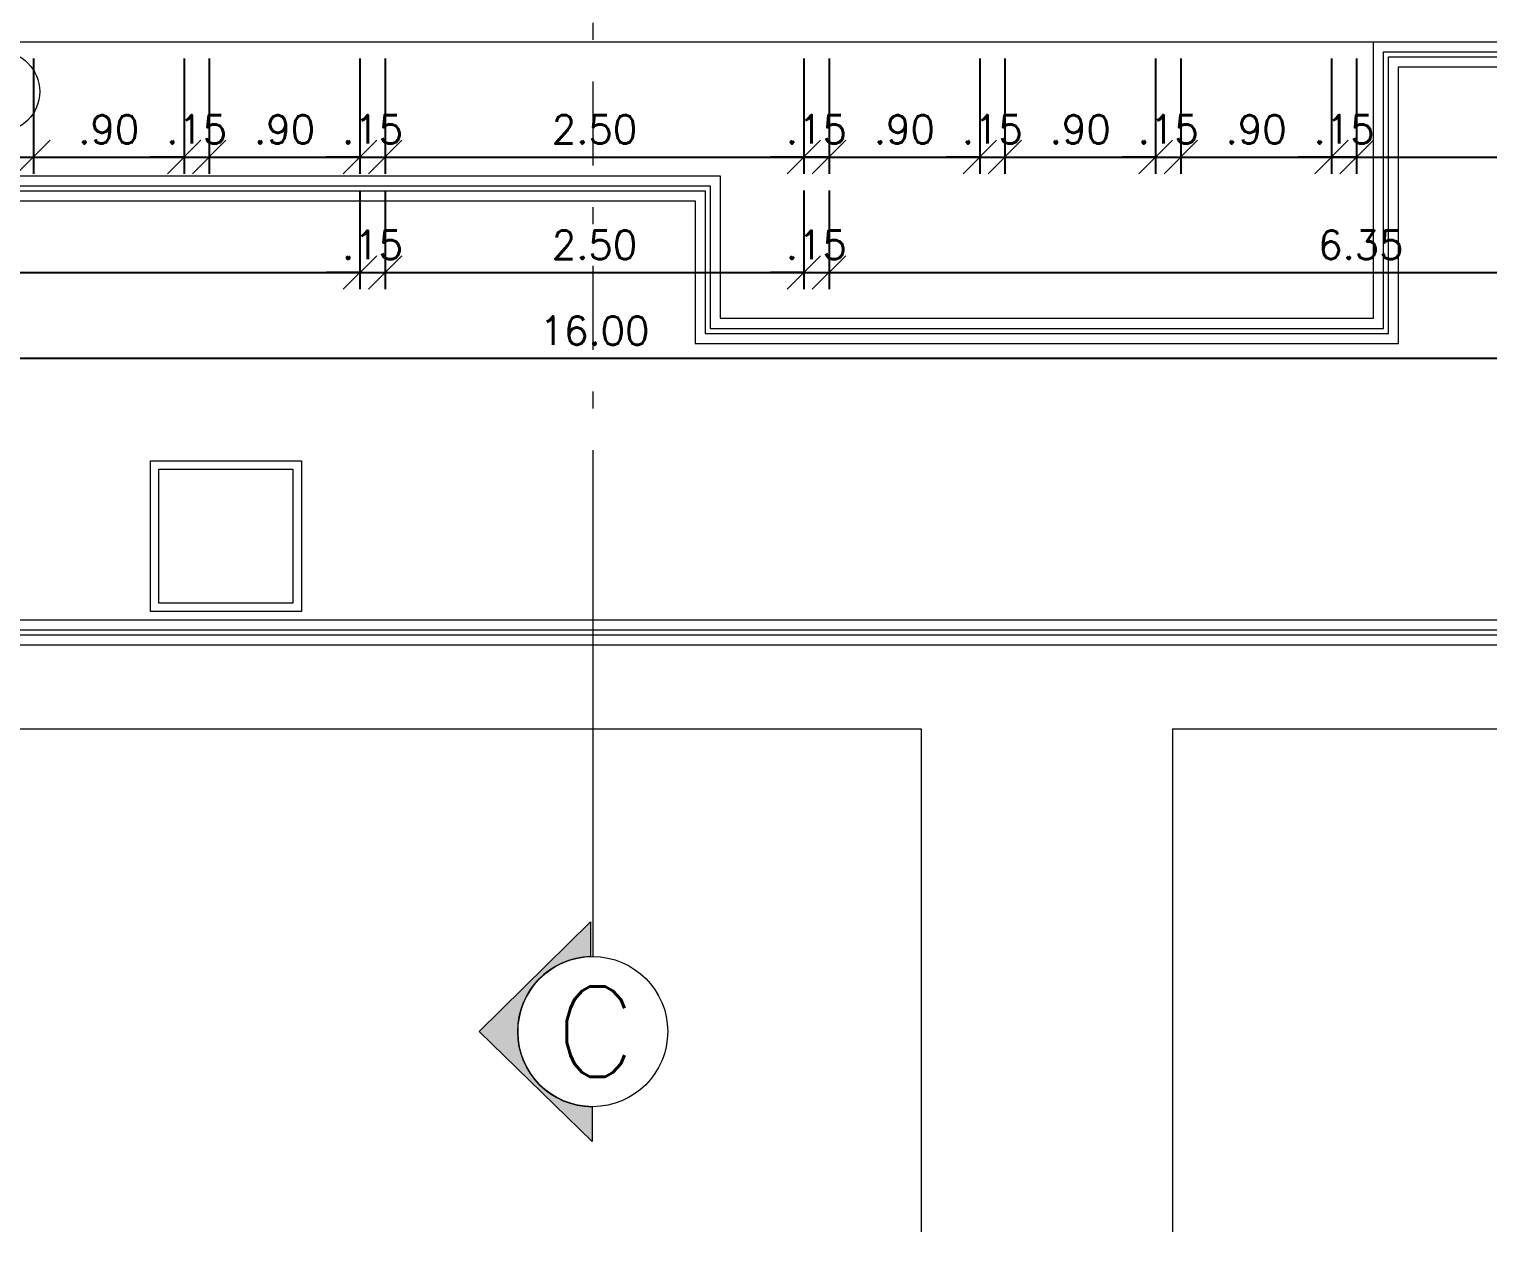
# Model space of a CAD drawing. Header units: millimetres. Extents: x 521 to 1055, y 261 to 520.
# Drawn here: x 570.31 to 579.02, y 367.15 to 374.32 of the extents above; entities that cross this region are included whole.
import ezdxf
from ezdxf.enums import TextEntityAlignment as Align

# ---------------------------------------------------------------- set-up
doc = ezdxf.new("R2010")
doc.units = ezdxf.units.MM
doc.linetypes.add('CONTINU', pattern=[0])
doc.linetypes.add('DASHDOTX2', pattern=[2, 1, -0.5, 0, -0.5])
doc.layers.add('0.1', color=8, linetype='Continuous', lineweight=13)
doc.styles.add('ROMANS', font='romans')
doc.dimstyles.new('Fares Eng - 50', dxfattribs={"dimscale": 2, "dimtxt": 0.085, "dimasz": 0.1, "dimexe": 0.05, "dimexo": 0.05, "dimgap": 0.04, "dimtad": 1, "dimzin": 4, "dimdsep": 46, "dimtxsty": 'ROMANS', "dimblk1": 'OBLIQUE', "dimblk2": 'OBLIQUE', "dimsah": 1, "dimcen": 0.05, "dimdle": 0.05, "dimclrd": 8, "dimclre": 8, "dimclrt": 8, "dimaunit": 1, "dimadec": 0, "dimazin": 0, "dimtfac": 1, "dimtix": 1, "dimtmove": 2, "dimatfit": 0, "dimldrblk": 'OPEN90', "dimfxl": 1, "dimtolj": 1, "dimtzin": 0, "dimarcsym": 0})

# ---------------------------------------------------------------- blocks, each defined once
blk = doc.blocks.new('_OBLIQUE')
at = {"color": 0, "linetype": 'ByBlock'}
blk.add_line((-0.5, -0.5), (0.5, 0.5), dxfattribs=at)
blk = doc.blocks.new('*D895')
at = {"layer": '0.1', "color": 8, "linetype": 'CONTINU', "lineweight": -2, "transparency": 16777216}
for p, q in [((570.3377, 374.1465), (570.3377, 373.4588)), ((571.2377, 374.1465), (571.2377, 373.4588)), ((570.2377, 373.5588), (571.3377, 373.5588))]:
    blk.add_line(p, q, dxfattribs=at)
at = {"layer": 'DEFPOINTS', "color": 0, "linetype": 'CONTINU', "lineweight": -2, "transparency": 16777216}
for p in [(570.3377, 374.2465), (571.2377, 374.2465), (571.2377, 373.5588)]:
    blk.add_point(p, dxfattribs=at)
at = {"layer": '0.1', "color": 8, "linetype": 'CONTINU', "lineweight": -2, "transparency": 16777216, "xscale": 0.2, "yscale": 0.2, "zscale": 0.2, "rotation": 180}
blk.add_blockref('_OBLIQUE', (570.3377, 373.5588), dxfattribs=at)
at = {"layer": '0.1', "color": 8, "linetype": 'CONTINU', "lineweight": -2, "transparency": 16777216, "xscale": 0.2, "yscale": 0.2, "zscale": 0.2}
blk.add_blockref('_OBLIQUE', (571.2377, 373.5588), dxfattribs=at)
at = {"layer": '0.1', "color": 8, "linetype": 'CONTINU', "transparency": 16777216, "insert": (570.7877, 373.7238), "char_height": 0.17, "attachment_point": 5, "style": 'ROMANS'}
blk.add_mtext('\\A1;.90', dxfattribs=at)
blk = doc.blocks.new('_Open90')
at = {"color": 0, "linetype": 'ByBlock', "lineweight": -2}
for p, q in [((-0.5, 0.5), (0, 0)), ((0, 0), (-1, 0)), ((0, 0), (-0.5, -0.5))]:
    blk.add_line(p, q, dxfattribs=at)
blk = doc.blocks.new('*D896')
at = {"layer": '0.1', "color": 8, "linetype": 'CONTINU', "lineweight": -2, "transparency": 16777216}
for p, q in [((571.2377, 374.1465), (571.2377, 373.4588)), ((571.3877, 374.1465), (571.3877, 373.4588)), ((571.2377, 373.5588), (571.0377, 373.5588)), ((571.2377, 373.5588), (571.3877, 373.5588)), ((571.3877, 373.5588), (571.5877, 373.5588))]:
    blk.add_line(p, q, dxfattribs=at)
at = {"layer": 'DEFPOINTS', "color": 0, "linetype": 'CONTINU', "lineweight": -2, "transparency": 16777216}
for p in [(571.2377, 374.2465), (571.3877, 374.2465), (571.3877, 373.5588)]:
    blk.add_point(p, dxfattribs=at)
at = {"layer": '0.1', "color": 8, "linetype": 'CONTINU', "lineweight": -2, "transparency": 16777216, "xscale": 0.2, "yscale": 0.2, "zscale": 0.2}
blk.add_blockref('_OBLIQUE', (571.2377, 373.5588), dxfattribs=at)
at = {"layer": '0.1', "color": 8, "linetype": 'CONTINU', "lineweight": -2, "transparency": 16777216, "xscale": 0.2, "yscale": 0.2, "zscale": 0.2, "rotation": 180}
blk.add_blockref('_OBLIQUE', (571.3877, 373.5588), dxfattribs=at)
at = {"layer": '0.1', "color": 8, "linetype": 'CONTINU', "transparency": 16777216, "insert": (571.3127, 373.7238), "char_height": 0.17, "attachment_point": 5, "style": 'ROMANS'}
blk.add_mtext('\\A1;.15', dxfattribs=at)
blk = doc.blocks.new('*D897')
at = {"layer": '0.1', "color": 8, "linetype": 'CONTINU', "lineweight": -2, "transparency": 16777216}
for p, q in [((571.3877, 374.1465), (571.3877, 373.4588)), ((572.2877, 374.1465), (572.2877, 373.4588)), ((571.2877, 373.5588), (572.3877, 373.5588))]:
    blk.add_line(p, q, dxfattribs=at)
at = {"layer": 'DEFPOINTS', "color": 0, "linetype": 'CONTINU', "lineweight": -2, "transparency": 16777216}
for p in [(571.3877, 374.2465), (572.2877, 374.2465), (572.2877, 373.5588)]:
    blk.add_point(p, dxfattribs=at)
at = {"layer": '0.1', "color": 8, "linetype": 'CONTINU', "lineweight": -2, "transparency": 16777216, "xscale": 0.2, "yscale": 0.2, "zscale": 0.2, "rotation": 180}
blk.add_blockref('_OBLIQUE', (571.3877, 373.5588), dxfattribs=at)
at = {"layer": '0.1', "color": 8, "linetype": 'CONTINU', "lineweight": -2, "transparency": 16777216, "xscale": 0.2, "yscale": 0.2, "zscale": 0.2}
blk.add_blockref('_OBLIQUE', (572.2877, 373.5588), dxfattribs=at)
at = {"layer": '0.1', "color": 8, "linetype": 'CONTINU', "transparency": 16777216, "insert": (571.8377, 373.7238), "char_height": 0.17, "attachment_point": 5, "style": 'ROMANS'}
blk.add_mtext('\\A1;.90', dxfattribs=at)
blk = doc.blocks.new('*D898')
at = {"layer": '0.1', "color": 8, "linetype": 'CONTINU', "lineweight": -2, "transparency": 16777216}
for p, q in [((572.2877, 374.1465), (572.2877, 373.4588)), ((572.4377, 374.1465), (572.4377, 373.4588)), ((572.2877, 373.5588), (572.0877, 373.5588)), ((572.2877, 373.5588), (572.4377, 373.5588)), ((572.4377, 373.5588), (572.6377, 373.5588))]:
    blk.add_line(p, q, dxfattribs=at)
at = {"layer": 'DEFPOINTS', "color": 0, "linetype": 'CONTINU', "lineweight": -2, "transparency": 16777216}
for p in [(572.2877, 374.2465), (572.4377, 374.2465), (572.4377, 373.5588)]:
    blk.add_point(p, dxfattribs=at)
at = {"layer": '0.1', "color": 8, "linetype": 'CONTINU', "lineweight": -2, "transparency": 16777216, "xscale": 0.2, "yscale": 0.2, "zscale": 0.2}
blk.add_blockref('_OBLIQUE', (572.2877, 373.5588), dxfattribs=at)
at = {"layer": '0.1', "color": 8, "linetype": 'CONTINU', "lineweight": -2, "transparency": 16777216, "xscale": 0.2, "yscale": 0.2, "zscale": 0.2, "rotation": 180}
blk.add_blockref('_OBLIQUE', (572.4377, 373.5588), dxfattribs=at)
at = {"layer": '0.1', "color": 8, "linetype": 'CONTINU', "transparency": 16777216, "insert": (572.3627, 373.7238), "char_height": 0.17, "attachment_point": 5, "style": 'ROMANS'}
blk.add_mtext('\\A1;.15', dxfattribs=at)
blk = doc.blocks.new('*D899')
at = {"layer": '0.1', "color": 8, "linetype": 'CONTINU', "lineweight": -2, "transparency": 16777216}
for p, q in [((572.4377, 374.1465), (572.4377, 373.4588)), ((574.9377, 374.1465), (574.9377, 373.4588)), ((572.3377, 373.5588), (575.0377, 373.5588))]:
    blk.add_line(p, q, dxfattribs=at)
at = {"layer": 'DEFPOINTS', "color": 0, "linetype": 'CONTINU', "lineweight": -2, "transparency": 16777216}
for p in [(572.4377, 374.2465), (574.9377, 374.2465), (574.9377, 373.5588)]:
    blk.add_point(p, dxfattribs=at)
at = {"layer": '0.1', "color": 8, "linetype": 'CONTINU', "lineweight": -2, "transparency": 16777216, "xscale": 0.2, "yscale": 0.2, "zscale": 0.2, "rotation": 180}
blk.add_blockref('_OBLIQUE', (572.4377, 373.5588), dxfattribs=at)
at = {"layer": '0.1', "color": 8, "linetype": 'CONTINU', "lineweight": -2, "transparency": 16777216, "xscale": 0.2, "yscale": 0.2, "zscale": 0.2}
blk.add_blockref('_OBLIQUE', (574.9377, 373.5588), dxfattribs=at)
at = {"layer": '0.1', "color": 8, "linetype": 'CONTINU', "transparency": 16777216, "insert": (573.6877, 373.7238), "char_height": 0.17, "attachment_point": 5, "style": 'ROMANS'}
blk.add_mtext('\\A1;2.50', dxfattribs=at)
blk = doc.blocks.new('*D900')
at = {"layer": '0.1', "color": 8, "linetype": 'CONTINU', "lineweight": -2, "transparency": 16777216}
for p, q in [((574.9377, 374.1465), (574.9377, 373.4588)), ((575.0877, 374.1465), (575.0877, 373.4588)), ((574.9377, 373.5588), (574.7377, 373.5588)), ((575.0877, 373.5588), (574.9377, 373.5588)), ((575.0877, 373.5588), (575.2877, 373.5588))]:
    blk.add_line(p, q, dxfattribs=at)
at = {"layer": 'DEFPOINTS', "color": 0, "linetype": 'CONTINU', "lineweight": -2, "transparency": 16777216}
for p in [(574.9377, 374.2465), (575.0877, 374.2465), (574.9377, 373.5588)]:
    blk.add_point(p, dxfattribs=at)
at = {"layer": '0.1', "color": 8, "linetype": 'CONTINU', "lineweight": -2, "transparency": 16777216, "xscale": 0.2, "yscale": 0.2, "zscale": 0.2}
blk.add_blockref('_OBLIQUE', (574.9377, 373.5588), dxfattribs=at)
at = {"layer": '0.1', "color": 8, "linetype": 'CONTINU', "lineweight": -2, "transparency": 16777216, "xscale": 0.2, "yscale": 0.2, "zscale": 0.2, "rotation": 180}
blk.add_blockref('_OBLIQUE', (575.0877, 373.5588), dxfattribs=at)
at = {"layer": '0.1', "color": 8, "linetype": 'CONTINU', "transparency": 16777216, "insert": (575.0127, 373.7238), "char_height": 0.17, "attachment_point": 5, "style": 'ROMANS'}
blk.add_mtext('\\A1;.15', dxfattribs=at)
blk = doc.blocks.new('*D901')
at = {"layer": '0.1', "color": 8, "linetype": 'CONTINU', "lineweight": -2, "transparency": 16777216}
for p, q in [((578.0877, 374.1465), (578.0877, 373.4588)), ((578.2377, 374.1465), (578.2377, 373.4588)), ((578.0877, 373.5588), (577.8877, 373.5588)), ((578.2377, 373.5588), (578.0877, 373.5588)), ((578.2377, 373.5588), (578.4377, 373.5588))]:
    blk.add_line(p, q, dxfattribs=at)
at = {"layer": 'DEFPOINTS', "color": 0, "linetype": 'CONTINU', "lineweight": -2, "transparency": 16777216}
for p in [(578.0877, 374.2465), (578.2377, 374.2465), (578.0877, 373.5588)]:
    blk.add_point(p, dxfattribs=at)
at = {"layer": '0.1', "color": 8, "linetype": 'CONTINU', "lineweight": -2, "transparency": 16777216, "xscale": 0.2, "yscale": 0.2, "zscale": 0.2}
blk.add_blockref('_OBLIQUE', (578.0877, 373.5588), dxfattribs=at)
at = {"layer": '0.1', "color": 8, "linetype": 'CONTINU', "lineweight": -2, "transparency": 16777216, "xscale": 0.2, "yscale": 0.2, "zscale": 0.2, "rotation": 180}
blk.add_blockref('_OBLIQUE', (578.2377, 373.5588), dxfattribs=at)
at = {"layer": '0.1', "color": 8, "linetype": 'CONTINU', "transparency": 16777216, "insert": (578.1627, 373.7238), "char_height": 0.17, "attachment_point": 5, "style": 'ROMANS'}
blk.add_mtext('\\A1;.15', dxfattribs=at)
blk = doc.blocks.new('*D902')
at = {"layer": '0.1', "color": 8, "linetype": 'CONTINU', "lineweight": -2, "transparency": 16777216}
for p, q in [((578.2377, 374.1465), (578.2377, 373.4588)), ((581.4377, 374.1465), (581.4377, 373.4588)), ((578.1377, 373.5588), (581.5377, 373.5588))]:
    blk.add_line(p, q, dxfattribs=at)
at = {"layer": 'DEFPOINTS', "color": 0, "linetype": 'CONTINU', "lineweight": -2, "transparency": 16777216}
for p in [(578.2377, 374.2465), (581.4377, 374.2465), (581.4377, 373.5588)]:
    blk.add_point(p, dxfattribs=at)
at = {"layer": '0.1', "color": 8, "linetype": 'CONTINU', "lineweight": -2, "transparency": 16777216, "xscale": 0.2, "yscale": 0.2, "zscale": 0.2, "rotation": 180}
blk.add_blockref('_OBLIQUE', (578.2377, 373.5588), dxfattribs=at)
at = {"layer": '0.1', "color": 8, "linetype": 'CONTINU', "lineweight": -2, "transparency": 16777216, "xscale": 0.2, "yscale": 0.2, "zscale": 0.2}
blk.add_blockref('_OBLIQUE', (581.4377, 373.5588), dxfattribs=at)
at = {"layer": '0.1', "color": 8, "linetype": 'CONTINU', "transparency": 16777216, "insert": (579.8377, 373.7238), "char_height": 0.17, "attachment_point": 5, "style": 'ROMANS'}
blk.add_mtext('\\A1;3.20', dxfattribs=at)
blk = doc.blocks.new('*D904')
at = {"layer": '0.1', "color": 8, "linetype": 'CONTINU', "lineweight": -2, "transparency": 16777216}
for p, q in [((565.9377, 373.3588), (565.9377, 372.77)), ((572.2877, 373.3588), (572.2877, 372.77)), ((565.8377, 372.87), (572.3877, 372.87))]:
    blk.add_line(p, q, dxfattribs=at)
at = {"layer": 'DEFPOINTS', "color": 0, "linetype": 'CONTINU', "lineweight": -2, "transparency": 16777216}
for p in [(565.9377, 373.4588), (572.2877, 373.4588), (572.2877, 372.87)]:
    blk.add_point(p, dxfattribs=at)
at = {"layer": '0.1', "color": 8, "linetype": 'CONTINU', "lineweight": -2, "transparency": 16777216, "xscale": 0.2, "yscale": 0.2, "zscale": 0.2, "rotation": 180}
blk.add_blockref('_OBLIQUE', (565.9377, 372.87), dxfattribs=at)
at = {"layer": '0.1', "color": 8, "linetype": 'CONTINU', "lineweight": -2, "transparency": 16777216, "xscale": 0.2, "yscale": 0.2, "zscale": 0.2}
blk.add_blockref('_OBLIQUE', (572.2877, 372.87), dxfattribs=at)
at = {"layer": '0.1', "color": 8, "linetype": 'CONTINU', "transparency": 16777216, "insert": (569.8482, 373.07), "char_height": 0.17, "attachment_point": 5, "style": 'ROMANS'}
blk.add_mtext('\\A1;6.35', dxfattribs=at)
blk = doc.blocks.new('*D906')
at = {"layer": '0.1', "color": 8, "linetype": 'CONTINU', "lineweight": -2, "transparency": 16777216}
for p, q in [((572.2877, 373.3588), (572.2877, 372.77)), ((572.4377, 373.3588), (572.4377, 372.77)), ((572.2877, 372.87), (572.0877, 372.87)), ((572.2877, 372.87), (572.4377, 372.87)), ((572.4377, 372.87), (572.6377, 372.87))]:
    blk.add_line(p, q, dxfattribs=at)
at = {"layer": 'DEFPOINTS', "color": 0, "linetype": 'CONTINU', "lineweight": -2, "transparency": 16777216}
for p in [(572.2877, 373.4588), (572.4377, 373.4588), (572.4377, 372.87)]:
    blk.add_point(p, dxfattribs=at)
at = {"layer": '0.1', "color": 8, "linetype": 'CONTINU', "lineweight": -2, "transparency": 16777216, "xscale": 0.2, "yscale": 0.2, "zscale": 0.2}
blk.add_blockref('_OBLIQUE', (572.2877, 372.87), dxfattribs=at)
at = {"layer": '0.1', "color": 8, "linetype": 'CONTINU', "lineweight": -2, "transparency": 16777216, "xscale": 0.2, "yscale": 0.2, "zscale": 0.2, "rotation": 180}
blk.add_blockref('_OBLIQUE', (572.4377, 372.87), dxfattribs=at)
at = {"layer": '0.1', "color": 8, "linetype": 'CONTINU', "transparency": 16777216, "insert": (572.3627, 373.035), "char_height": 0.17, "attachment_point": 5, "style": 'ROMANS'}
blk.add_mtext('\\A1;.15', dxfattribs=at)
blk = doc.blocks.new('*D907')
at = {"layer": '0.1', "color": 8, "linetype": 'CONTINU', "lineweight": -2, "transparency": 16777216}
for p, q in [((572.4377, 373.3588), (572.4377, 372.77)), ((574.9377, 373.3588), (574.9377, 372.77)), ((572.3377, 372.87), (575.0377, 372.87))]:
    blk.add_line(p, q, dxfattribs=at)
at = {"layer": 'DEFPOINTS', "color": 0, "linetype": 'CONTINU', "lineweight": -2, "transparency": 16777216}
for p in [(572.4377, 373.4588), (574.9377, 373.4588), (574.9377, 372.87)]:
    blk.add_point(p, dxfattribs=at)
at = {"layer": '0.1', "color": 8, "linetype": 'CONTINU', "lineweight": -2, "transparency": 16777216, "xscale": 0.2, "yscale": 0.2, "zscale": 0.2, "rotation": 180}
blk.add_blockref('_OBLIQUE', (572.4377, 372.87), dxfattribs=at)
at = {"layer": '0.1', "color": 8, "linetype": 'CONTINU', "lineweight": -2, "transparency": 16777216, "xscale": 0.2, "yscale": 0.2, "zscale": 0.2}
blk.add_blockref('_OBLIQUE', (574.9377, 372.87), dxfattribs=at)
at = {"layer": '0.1', "color": 8, "linetype": 'CONTINU', "transparency": 16777216, "insert": (573.6877, 373.035), "char_height": 0.17, "attachment_point": 5, "style": 'ROMANS'}
blk.add_mtext('\\A1;2.50', dxfattribs=at)
blk = doc.blocks.new('*D908')
at = {"layer": '0.1', "color": 8, "linetype": 'CONTINU', "lineweight": -2, "transparency": 16777216}
for p, q in [((574.9377, 373.3588), (574.9377, 372.77)), ((575.0877, 373.3588), (575.0877, 372.77)), ((574.9377, 372.87), (574.7377, 372.87)), ((574.9377, 372.87), (575.0877, 372.87)), ((575.0877, 372.87), (575.2877, 372.87))]:
    blk.add_line(p, q, dxfattribs=at)
at = {"layer": 'DEFPOINTS', "color": 0, "linetype": 'CONTINU', "lineweight": -2, "transparency": 16777216}
for p in [(574.9377, 373.4588), (575.0877, 373.4588), (575.0877, 372.87)]:
    blk.add_point(p, dxfattribs=at)
at = {"layer": '0.1', "color": 8, "linetype": 'CONTINU', "lineweight": -2, "transparency": 16777216, "xscale": 0.2, "yscale": 0.2, "zscale": 0.2}
blk.add_blockref('_OBLIQUE', (574.9377, 372.87), dxfattribs=at)
at = {"layer": '0.1', "color": 8, "linetype": 'CONTINU', "lineweight": -2, "transparency": 16777216, "xscale": 0.2, "yscale": 0.2, "zscale": 0.2, "rotation": 180}
blk.add_blockref('_OBLIQUE', (575.0877, 372.87), dxfattribs=at)
at = {"layer": '0.1', "color": 8, "linetype": 'CONTINU', "transparency": 16777216, "insert": (575.0127, 373.035), "char_height": 0.17, "attachment_point": 5, "style": 'ROMANS'}
blk.add_mtext('\\A1;.15', dxfattribs=at)
blk = doc.blocks.new('*D909')
at = {"layer": '0.1', "color": 8, "linetype": 'CONTINU', "lineweight": -2, "transparency": 16777216}
for p, q in [((575.0877, 373.3588), (575.0877, 372.77)), ((581.4377, 373.3588), (581.4377, 372.77)), ((574.9877, 372.87), (581.5377, 372.87))]:
    blk.add_line(p, q, dxfattribs=at)
at = {"layer": 'DEFPOINTS', "color": 0, "linetype": 'CONTINU', "lineweight": -2, "transparency": 16777216}
for p in [(575.0877, 373.4588), (581.4377, 373.4588), (581.4377, 372.87)]:
    blk.add_point(p, dxfattribs=at)
at = {"layer": '0.1', "color": 8, "linetype": 'CONTINU', "lineweight": -2, "transparency": 16777216, "xscale": 0.2, "yscale": 0.2, "zscale": 0.2, "rotation": 180}
blk.add_blockref('_OBLIQUE', (575.0877, 372.87), dxfattribs=at)
at = {"layer": '0.1', "color": 8, "linetype": 'CONTINU', "lineweight": -2, "transparency": 16777216, "xscale": 0.2, "yscale": 0.2, "zscale": 0.2}
blk.add_blockref('_OBLIQUE', (581.4377, 372.87), dxfattribs=at)
at = {"layer": '0.1', "color": 8, "linetype": 'CONTINU', "transparency": 16777216, "insert": (578.2627, 373.035), "char_height": 0.17, "attachment_point": 5, "style": 'ROMANS'}
blk.add_mtext('\\A1;6.35', dxfattribs=at)
blk = doc.blocks.new('*D976')
at = {"layer": '0.1', "color": 8, "linetype": 'CONTINU', "lineweight": -2, "transparency": 16777216}
for p, q in [((565.6877, 372.67), (565.6877, 372.2574)), ((581.6877, 372.6715), (581.6877, 372.2574)), ((581.7877, 372.3574), (565.5877, 372.3574))]:
    blk.add_line(p, q, dxfattribs=at)
at = {"layer": 'DEFPOINTS', "color": 0, "linetype": 'CONTINU', "lineweight": -2, "transparency": 16777216}
for p in [(565.6877, 372.77), (581.6877, 372.7715), (565.6877, 372.3574)]:
    blk.add_point(p, dxfattribs=at)
at = {"layer": '0.1', "color": 8, "linetype": 'CONTINU', "lineweight": -2, "transparency": 16777216, "xscale": 0.2, "yscale": 0.2, "zscale": 0.2, "rotation": 180}
blk.add_blockref('_OBLIQUE', (565.6877, 372.3574), dxfattribs=at)
at = {"layer": '0.1', "color": 8, "linetype": 'CONTINU', "lineweight": -2, "transparency": 16777216, "xscale": 0.2, "yscale": 0.2, "zscale": 0.2}
blk.add_blockref('_OBLIQUE', (581.6877, 372.3574), dxfattribs=at)
at = {"layer": '0.1', "color": 8, "linetype": 'CONTINU', "transparency": 16777216, "insert": (573.6877, 372.5224), "char_height": 0.17, "attachment_point": 5, "style": 'ROMANS'}
blk.add_mtext('\\A1;16.00', dxfattribs=at)
blk = doc.blocks.new('*D954')
at = {"layer": '0.1', "color": 8, "linetype": 'CONTINU', "lineweight": -2, "transparency": 16777216}
for p, q in [((575.0877, 374.1465), (575.0877, 373.4588)), ((575.9877, 374.1465), (575.9877, 373.4588)), ((574.9877, 373.5588), (576.0877, 373.5588))]:
    blk.add_line(p, q, dxfattribs=at)
at = {"layer": 'DEFPOINTS', "color": 0, "linetype": 'CONTINU', "lineweight": -2, "transparency": 16777216}
for p in [(575.0877, 374.2465), (575.9877, 374.2465), (575.9877, 373.5588)]:
    blk.add_point(p, dxfattribs=at)
at = {"layer": '0.1', "color": 8, "linetype": 'CONTINU', "lineweight": -2, "transparency": 16777216, "xscale": 0.2, "yscale": 0.2, "zscale": 0.2, "rotation": 180}
blk.add_blockref('_OBLIQUE', (575.0877, 373.5588), dxfattribs=at)
at = {"layer": '0.1', "color": 8, "linetype": 'CONTINU', "lineweight": -2, "transparency": 16777216, "xscale": 0.2, "yscale": 0.2, "zscale": 0.2}
blk.add_blockref('_OBLIQUE', (575.9877, 373.5588), dxfattribs=at)
at = {"layer": '0.1', "color": 8, "linetype": 'CONTINU', "transparency": 16777216, "insert": (575.5377, 373.7238), "char_height": 0.17, "attachment_point": 5, "style": 'ROMANS'}
blk.add_mtext('\\A1;.90', dxfattribs=at)
blk = doc.blocks.new('*D955')
at = {"layer": '0.1', "color": 8, "linetype": 'CONTINU', "lineweight": -2, "transparency": 16777216}
for p, q in [((576.1377, 374.1465), (576.1377, 373.4588)), ((577.0377, 374.1465), (577.0377, 373.4588)), ((576.0377, 373.5588), (577.1377, 373.5588))]:
    blk.add_line(p, q, dxfattribs=at)
at = {"layer": 'DEFPOINTS', "color": 0, "linetype": 'CONTINU', "lineweight": -2, "transparency": 16777216}
for p in [(576.1377, 374.2465), (577.0377, 374.2465), (577.0377, 373.5588)]:
    blk.add_point(p, dxfattribs=at)
at = {"layer": '0.1', "color": 8, "linetype": 'CONTINU', "lineweight": -2, "transparency": 16777216, "xscale": 0.2, "yscale": 0.2, "zscale": 0.2, "rotation": 180}
blk.add_blockref('_OBLIQUE', (576.1377, 373.5588), dxfattribs=at)
at = {"layer": '0.1', "color": 8, "linetype": 'CONTINU', "lineweight": -2, "transparency": 16777216, "xscale": 0.2, "yscale": 0.2, "zscale": 0.2}
blk.add_blockref('_OBLIQUE', (577.0377, 373.5588), dxfattribs=at)
at = {"layer": '0.1', "color": 8, "linetype": 'CONTINU', "transparency": 16777216, "insert": (576.5877, 373.7238), "char_height": 0.17, "attachment_point": 5, "style": 'ROMANS'}
blk.add_mtext('\\A1;.90', dxfattribs=at)
blk = doc.blocks.new('*D956')
at = {"layer": '0.1', "color": 8, "linetype": 'CONTINU', "lineweight": -2, "transparency": 16777216}
for p, q in [((577.0377, 374.1465), (577.0377, 373.4588)), ((577.1877, 374.1465), (577.1877, 373.4588)), ((577.0377, 373.5588), (576.8377, 373.5588)), ((577.0377, 373.5588), (577.1877, 373.5588)), ((577.1877, 373.5588), (577.3877, 373.5588))]:
    blk.add_line(p, q, dxfattribs=at)
at = {"layer": 'DEFPOINTS', "color": 0, "linetype": 'CONTINU', "lineweight": -2, "transparency": 16777216}
for p in [(577.0377, 374.2465), (577.1877, 374.2465), (577.1877, 373.5588)]:
    blk.add_point(p, dxfattribs=at)
at = {"layer": '0.1', "color": 8, "linetype": 'CONTINU', "lineweight": -2, "transparency": 16777216, "xscale": 0.2, "yscale": 0.2, "zscale": 0.2}
blk.add_blockref('_OBLIQUE', (577.0377, 373.5588), dxfattribs=at)
at = {"layer": '0.1', "color": 8, "linetype": 'CONTINU', "lineweight": -2, "transparency": 16777216, "xscale": 0.2, "yscale": 0.2, "zscale": 0.2, "rotation": 180}
blk.add_blockref('_OBLIQUE', (577.1877, 373.5588), dxfattribs=at)
at = {"layer": '0.1', "color": 8, "linetype": 'CONTINU', "transparency": 16777216, "insert": (577.1127, 373.7238), "char_height": 0.17, "attachment_point": 5, "style": 'ROMANS'}
blk.add_mtext('\\A1;.15', dxfattribs=at)
blk = doc.blocks.new('*D957')
at = {"layer": '0.1', "color": 8, "linetype": 'CONTINU', "lineweight": -2, "transparency": 16777216}
for p, q in [((577.1877, 374.1465), (577.1877, 373.4588)), ((578.0877, 374.1465), (578.0877, 373.4588)), ((577.0877, 373.5588), (578.1877, 373.5588))]:
    blk.add_line(p, q, dxfattribs=at)
at = {"layer": 'DEFPOINTS', "color": 0, "linetype": 'CONTINU', "lineweight": -2, "transparency": 16777216}
for p in [(577.1877, 374.2465), (578.0877, 374.2465), (578.0877, 373.5588)]:
    blk.add_point(p, dxfattribs=at)
at = {"layer": '0.1', "color": 8, "linetype": 'CONTINU', "lineweight": -2, "transparency": 16777216, "xscale": 0.2, "yscale": 0.2, "zscale": 0.2, "rotation": 180}
blk.add_blockref('_OBLIQUE', (577.1877, 373.5588), dxfattribs=at)
at = {"layer": '0.1', "color": 8, "linetype": 'CONTINU', "lineweight": -2, "transparency": 16777216, "xscale": 0.2, "yscale": 0.2, "zscale": 0.2}
blk.add_blockref('_OBLIQUE', (578.0877, 373.5588), dxfattribs=at)
at = {"layer": '0.1', "color": 8, "linetype": 'CONTINU', "transparency": 16777216, "insert": (577.6377, 373.7238), "char_height": 0.17, "attachment_point": 5, "style": 'ROMANS'}
blk.add_mtext('\\A1;.90', dxfattribs=at)
blk = doc.blocks.new('*D958')
at = {"layer": '0.1', "color": 8, "linetype": 'CONTINU', "lineweight": -2, "transparency": 16777216}
for p, q in [((575.9877, 374.1465), (575.9877, 373.4588)), ((576.1377, 374.1465), (576.1377, 373.4588)), ((575.9877, 373.5588), (575.7877, 373.5588)), ((575.9877, 373.5588), (576.1377, 373.5588)), ((576.1377, 373.5588), (576.3377, 373.5588))]:
    blk.add_line(p, q, dxfattribs=at)
at = {"layer": 'DEFPOINTS', "color": 0, "linetype": 'CONTINU', "lineweight": -2, "transparency": 16777216}
for p in [(575.9877, 374.2465), (576.1377, 374.2465), (576.1377, 373.5588)]:
    blk.add_point(p, dxfattribs=at)
at = {"layer": '0.1', "color": 8, "linetype": 'CONTINU', "lineweight": -2, "transparency": 16777216, "xscale": 0.2, "yscale": 0.2, "zscale": 0.2}
blk.add_blockref('_OBLIQUE', (575.9877, 373.5588), dxfattribs=at)
at = {"layer": '0.1', "color": 8, "linetype": 'CONTINU', "lineweight": -2, "transparency": 16777216, "xscale": 0.2, "yscale": 0.2, "zscale": 0.2, "rotation": 180}
blk.add_blockref('_OBLIQUE', (576.1377, 373.5588), dxfattribs=at)
at = {"layer": '0.1', "color": 8, "linetype": 'CONTINU', "transparency": 16777216, "insert": (576.0627, 373.7238), "char_height": 0.17, "attachment_point": 5, "style": 'ROMANS'}
blk.add_mtext('\\A1;.15', dxfattribs=at)
blk = doc.blocks.new('Cor-4A')
h = blk.add_hatch(color=1)
edge = h.paths.add_edge_path()
edge.add_line((-0.000046, -0.007316), (-0.007572, 0))
edge.add_line((-0.007572, 0), (-0.000141, 0.007314))
edge.add_line((-0.000141, 0.007314), (-0.000141, 0.004997))
edge.add_arc((0.000001, 0), 0.004999, 91.62163, 269.46796)
edge.add_line((-0.000046, -0.004999), (-0.000046, -0.007316))
at = {"linetype": 'DASHDOTX2'}
blk.add_line((0, 0.037351), (0, 0.004998), dxfattribs=at)
at = {"color": 1}
blk.add_lwpolyline([(-0.000046, -0.007316), (-0.007572, 0), (-0.000141, 0.007314), (-0.000141, 0.004997, 0.98138), (-0.000046, -0.004999)], format="xyb", close=True, dxfattribs=at)
blk.add_circle((0, 0), 0.004998, dxfattribs=at)
at = {"color": 3, "style": 'ROMANS'}
blk.add_attdef('O', text='', height=0.006, rotation=90, dxfattribs=at).set_placement((0.000194, 0), align=Align.MIDDLE)

msp = doc.modelspace()

# ---------------------------------------------------------------- linework, layer by layer
at = {"layer": '0.1', "color": 8, "linetype": 'DASHDOTX2', "ltscale": 0.5}
msp.add_line((573.67694, 424.60892), (573.67694, 371.68747), dxfattribs=at)
at = {"layer": '0.1', "color": 7}
msp.add_line((570.03774, 374.24649), (581.68774, 374.24649), dxfattribs=at)
at = {"layer": '0.1', "color": 8}
for p, q in [((569.08063, 370.14649), (575.63774, 370.14649)), ((575.63774, 370.14649), (575.63774, 367.14649)), ((577.13774, 370.14649), (577.13774, 367.14649)), ((577.13774, 370.14649), (581.58774, 370.14649))]:
    msp.add_line(p, q, dxfattribs=at)
for points in [[(581.58774, 371.04649), (581.58774, 370.64649), (569.28774, 370.64649), (569.28774, 373.44649), (574.43774, 373.44649), (574.43774, 372.59649), (578.33774, 372.59649), (578.33774, 374.24649), (578.33774, 374.24649)], [(581.52774, 371.04649), (581.52774, 370.70649), (569.34774, 370.70649), (569.34774, 373.38649), (574.37774, 373.38649), (574.37774, 372.53649), (578.39774, 372.53649), (578.39774, 374.18649), (581.43774, 374.18649)], [(581.49774, 371.04649), (581.49774, 370.73649), (569.37774, 370.73649), (569.37774, 373.35649), (574.34774, 373.35649), (574.34774, 372.50649), (578.42774, 372.50649), (578.42774, 374.15649), (581.43774, 374.15649)], [(581.43774, 371.04649), (581.43774, 370.79649), (569.43774, 370.79649), (569.43774, 373.29649), (574.28774, 373.29649), (574.28774, 372.44649), (578.48774, 372.44649), (578.48774, 374.09649), (581.43774, 374.09649)]]:
    msp.add_lwpolyline(points, dxfattribs=at)
for points in [[(571.03774, 371.74649), (571.93774, 371.74649), (571.93774, 370.84649), (571.03774, 370.84649)], [(571.08774, 371.69649), (571.88774, 371.69649), (571.88774, 370.89649), (571.08774, 370.89649)]]:
    msp.add_lwpolyline(points, close=True, dxfattribs=at)
msp.add_circle((570.13611, 373.94913), 0.23964, dxfattribs=at)

# ---------------------------------------------------------------- block references
ref = msp.add_blockref('Cor-4A', (573.67694, 368.34081), dxfattribs=dict(at, xscale=89.59999999999991, yscale=89.59999999999991, zscale=89.59999999999991))
ref.add_attrib('O', 'C', dxfattribs={"layer": '0', "color": 3, "height": 0.5376, "style": 'ROMANS'}).set_placement((573.69433, 368.34081), align=Align.MIDDLE)

# ---------------------------------------------------------------- dimensions: what is measured, and where the dimension line sits
at = {"layer": '0.1', "color": 8, "linetype": 'CONTINU'}
for base, p1, p2, picture, middle in [((571.23774, 373.55885), (570.33774, 374.24649), (571.23774, 374.24649), '*D895', (570.78774, 373.72385)), ((571.38774, 373.55885), (571.23774, 374.24649), (571.38774, 374.24649), '*D896', (571.31274, 373.72385)), ((572.28774, 373.55885), (571.38774, 374.24649), (572.28774, 374.24649), '*D897', (571.83774, 373.72385)), ((572.43774, 373.55885), (572.28774, 374.24649), (572.43774, 374.24649), '*D898', (572.36274, 373.72385)), ((574.93774, 373.55885), (572.43774, 374.24649), (574.93774, 374.24649), '*D899', (573.68774, 373.72385)), ((574.93774, 373.55885), (575.08774, 374.24649), (574.93774, 374.24649), '*D900', (575.01274, 373.72385)), ((575.98774, 373.55885), (575.08774, 374.24649), (575.98774, 374.24649), '*D954', (575.53774, 373.72385)), ((576.13774, 373.55885), (575.98774, 374.24649), (576.13774, 374.24649), '*D958', (576.06274, 373.72385)), ((577.03774, 373.55885), (576.13774, 374.24649), (577.03774, 374.24649), '*D955', (576.58774, 373.72385)), ((577.18774, 373.55885), (577.03774, 374.24649), (577.18774, 374.24649), '*D956', (577.11274, 373.72385)), ((578.08774, 373.55885), (577.18774, 374.24649), (578.08774, 374.24649), '*D957', (577.63774, 373.72385)), ((578.08774, 373.55885), (578.23774, 374.24649), (578.08774, 374.24649), '*D901', (578.16274, 373.72385)), ((581.43774, 373.55885), (578.23774, 374.24649), (581.43774, 374.24649), '*D902', (579.83774, 373.72385)), ((572.43774, 372.86999), (572.28774, 373.45885), (572.43774, 373.45885), '*D906', (572.36274, 373.03499)), ((574.93774, 372.86999), (572.43774, 373.45885), (574.93774, 373.45885), '*D907', (573.68774, 373.03499)), ((575.08774, 372.86999), (574.93774, 373.45885), (575.08774, 373.45885), '*D908', (575.01274, 373.03499)), ((581.43774, 372.86999), (575.08774, 373.45885), (581.43774, 373.45885), '*D909', (578.26274, 373.03499)), ((565.68774, 372.35743), (581.68774, 372.77149), (565.68774, 372.76999), '*D976', (573.68774, 372.52243))]:
    dim = msp.add_linear_dim(base=base, p1=p1, p2=p2, dimstyle='Fares Eng - 50', dxfattribs=at)
    dim.commit()
    dim.dimension.update_dxf_attribs({"geometry": picture, "text_midpoint": middle})
dim = msp.add_linear_dim(base=(572.28774, 372.86999), p1=(565.93774, 373.45885), p2=(572.28774, 373.45885), dimstyle='Fares Eng - 50', dxfattribs=at)
dim.commit()
dim.dimension.update_dxf_attribs({"geometry": '*D904', "text_midpoint": (569.84824, 373.06999), "dimtype": 160})

doc.saveas('drawing.dxf')
